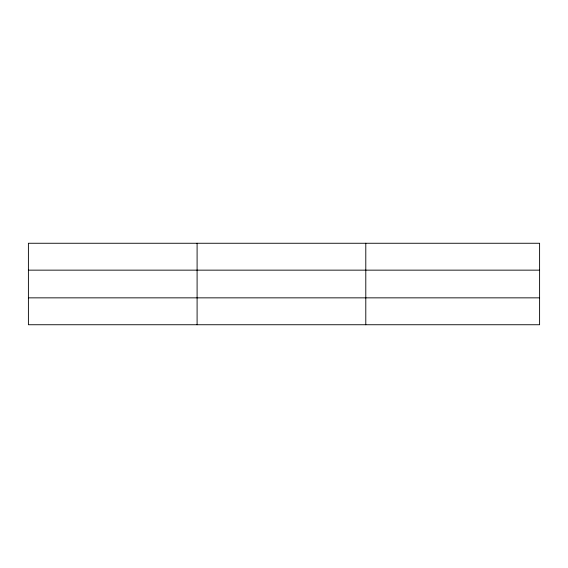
<?xml version="1.0" encoding="UTF-8"?>
<svg xmlns="http://www.w3.org/2000/svg" width="568" height="568" viewBox="0 0 568 568"><rect width="100%" height="100%" fill="white"/><g stroke="black" fill="none" stroke-linecap="round" stroke-linejoin="round"><path stroke-width="0.85" d="M197.096 324.74L197.096 243.26M365.792 324.74L365.792 243.26M539.6 297.852L539.6 324.74L28.4 324.74L28.4 243.26L539.6 243.26L539.6 297.852L28.4 297.852M28.4 270.148L539.6 270.148"/></g></svg>
